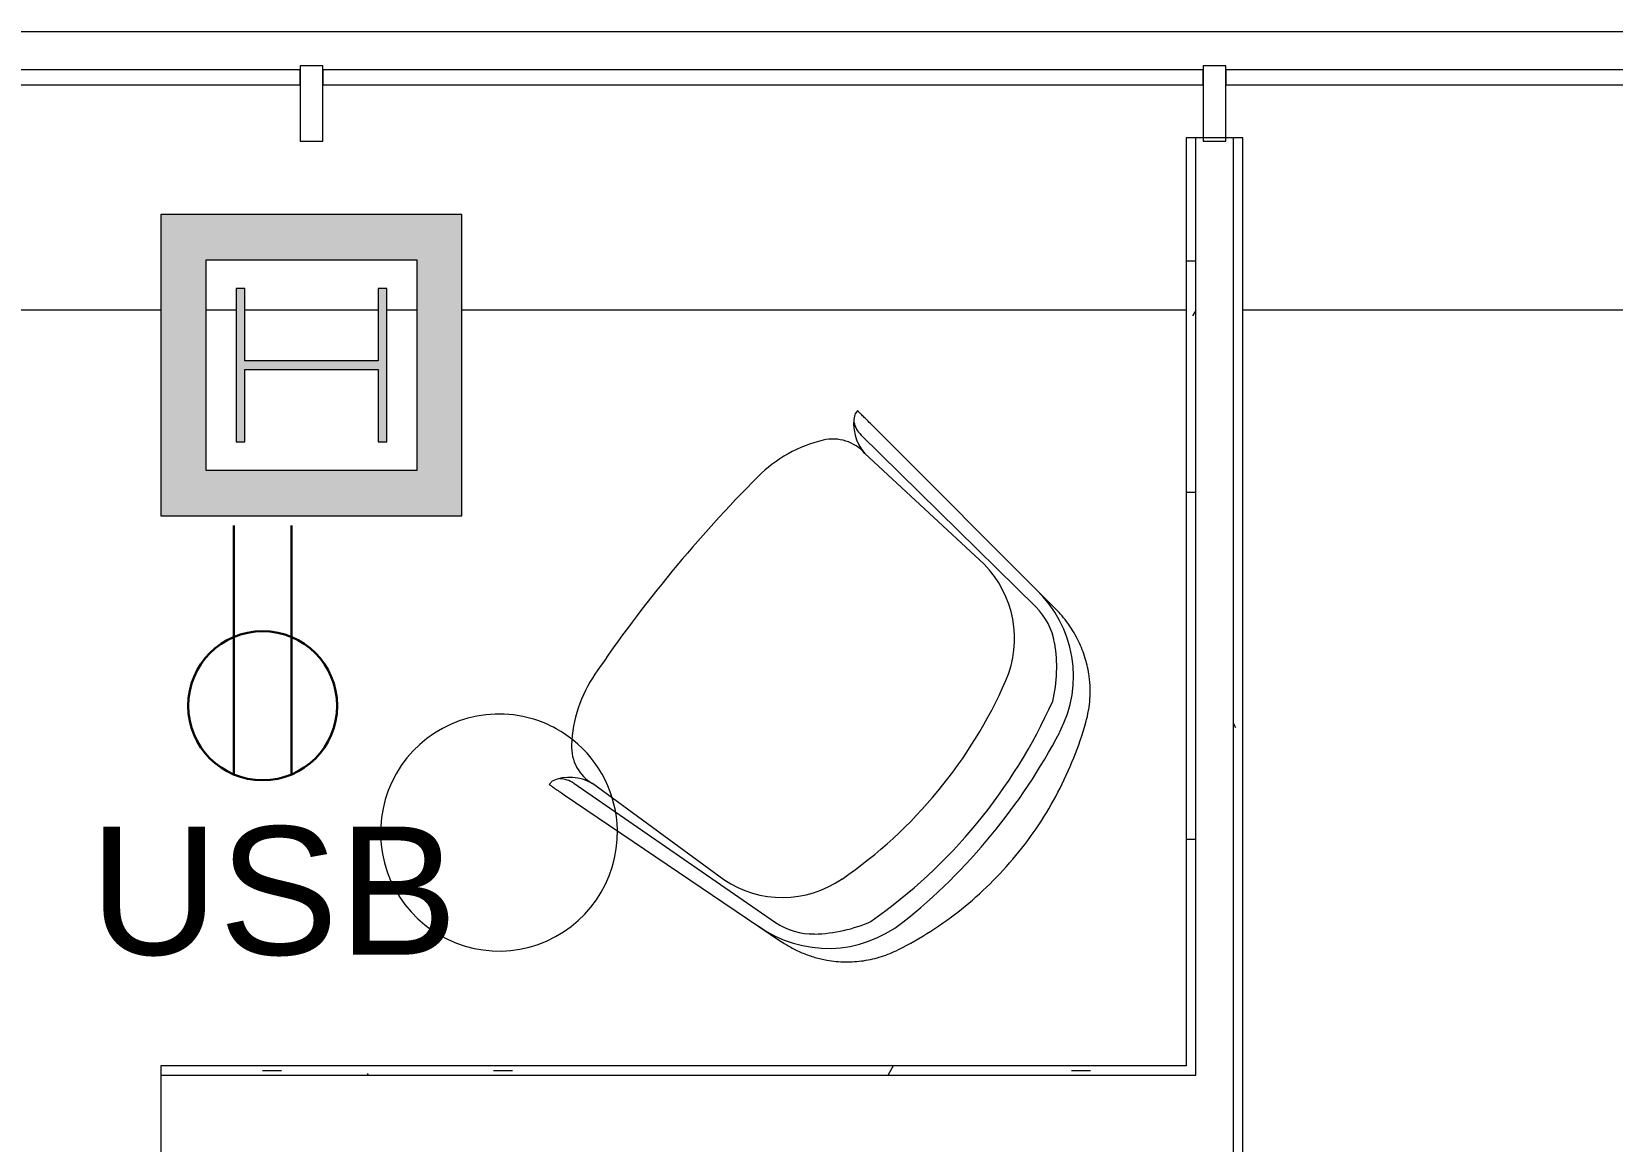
# Model space of a CAD drawing. Header units: inches. Extents: x -1180 to 2011, y -268 to 2143.
# Drawn here: x 284.2 to 389.2, y 2068.9 to 2142.6 of the extents above; entities that cross this region are included whole.
import ezdxf

# ---------------------------------------------------------------- set-up
doc = ezdxf.new("R2010")
doc.units = ezdxf.units.IN
doc.header["$MEASUREMENT"] = 0
for name, color, linetype, lineweight in [('A-ANNO-NOTE', 131, 'Continuous', 13), ('A-GLAZ-CURT', 52, 'Continuous', 9), ('A-GLAZ-CWMG', 51, 'Continuous', 13), ('A-WALL', 113, 'Continuous', 13), ('A-WALL-PATT', 111, 'Continuous', 13), ('I-FURN', 30, 'Continuous', 9), ('I-WALL', 2, 'Continuous', 13), ('S-COLS', 52, 'Continuous', 13)]:
    doc.layers.add(name, color=color, linetype=linetype, lineweight=lineweight)
doc.styles.add('Swis721 Lt BT', font='swissl.ttf', dxfattribs={"height": 8.514638})
pattern_1 = [(0, (0, 0), (30.72, 7.68), [1.267, -21.773, 1.267, -21.773, -122.88]), (0, (0, 0), (30.72, 7.68), [-46.08, 1.267, -44.813, 1.267, -21.773, -53.76]), (0, (0, 0), (30.72, 7.68), [-115.2, 1.267, -14.093, 1.267, -37.133]), (120, (11.52, 3.84), (-22.011075, 22.7643), [1.267, -21.773, 1.267, -21.773, -122.88]), (120, (11.52, 3.84), (-22.011075, 22.7643), [-46.08, 1.267, -44.813, 1.267, -21.773, -53.76]), (120, (11.52, 3.84), (-22.011075, 22.7643), [-115.2, 1.267, -14.093, 1.267, -37.133]), (240, (15.36, 19.2), (-8.708925, -30.4443), [1.267, -21.773, 1.267, -21.773, -122.88]), (240, (15.36, 19.2), (-8.708925, -30.4443), [-46.08, 1.267, -44.813, 1.267, -21.773, -53.76]), (240, (15.36, 19.2), (-8.708925, -30.4443), [-115.2, 1.267, -14.093, 1.267, -37.133])]

# ---------------------------------------------------------------- blocks, each defined once
blk = doc.blocks.new('HP-Bearing Pile-Column - HP10X57-5580024-6TH FLOOR POWER _ SIGNAL')
at = {"layer": 'S-COLS', "lineweight": 9}
blk.add_hatch(color=7, dxfattribs=at).paths.add_polyline_path([(-5.1, 5), (-5.1, 4.435), (-0.2825, 4.435), (-0.2825, -4.435), (-5.1, -4.435), (-5.1, -5), (5.1, -5), (5.1, -4.435), (0.2825, -4.435), (0.2825, 4.435), (5.1, 4.435), (5.1, 5), (-4.9623, 5)], flags=0)
at = {"layer": 'S-COLS', "color": 8, "lineweight": 20}
for p, q in [((5.1, 5), (-5.1, 5)), ((-5.1, 5), (-5.1, 4.435)), ((-5.1, 4.435), (-0.2825, 4.435)), ((-0.2825, 4.435), (-0.2825, -4.435)), ((0.2825, -4.435), (0.2825, 4.435)), ((0.2825, 4.435), (5.1, 4.435)), ((5.1, 4.435), (5.1, 5)), ((-0.2825, -4.435), (-5.1, -4.435)), ((-5.1, -4.435), (-5.1, -5)), ((-5.1, -5), (5.1, -5)), ((5.1, -4.435), (0.2825, -4.435)), ((5.1, -5), (5.1, -4.435))]:
    blk.add_line(p, q, dxfattribs=at)
blk = doc.blocks.new('System Panel - Glazed-4980343-6TH FLOOR POWER _ SIGNAL')
at = {"layer": 'A-GLAZ-CURT', "lineweight": 13}
for p, q in [((29.34, 1.75), (-29.34, 1.75)), ((-29.34, 1.75), (-29.34, 0.75)), ((29.34, 0.75), (29.34, 1.75)), ((-29.34, 0.75), (29.34, 0.75))]:
    blk.add_line(p, q, dxfattribs=at)
blk = doc.blocks.new('System Panel - Glazed-4980337-6TH FLOOR POWER _ SIGNAL')
at = {"layer": 'A-GLAZ-CURT', "lineweight": 13}
for p, q in [((29.25, 1.75), (-29.25, 1.75)), ((-29.25, 1.75), (-29.25, 0.75)), ((29.25, 0.75), (29.25, 1.75)), ((-29.25, 0.75), (29.25, 0.75))]:
    blk.add_line(p, q, dxfattribs=at)
blk = doc.blocks.new('Rectangular Mullion - 1_5_ x 2_5_ rectangular-4980335-6TH FLOOR POWER _ SIGNAL')
at = {"layer": 'A-GLAZ-CWMG', "lineweight": 20}
for p, q in [((-0.75, 3), (0.75, 3)), ((-0.75, -2), (-0.75, 3)), ((0.75, 3), (0.75, -2)), ((0.75, -2), (-0.75, -2))]:
    blk.add_line(p, q, dxfattribs=at)
blk = doc.blocks.new('Seating-Lounge-Teknion-STRA_Cover-R2013 - 4 - Leg-5011167-6TH FLOOR POWER _ SIGNAL')
at = {"layer": 'I-FURN'}
for p, q in [((-14.32, 7.77), (-15.98, -9.58)), ((15.98, -9.57), (14.32, 7.77)), ((-13.58, 6.65), (-14.99, -9.57)), ((14.99, -9.57), (13.58, 6.65)), ((-13.58, 2.2), (-14.22, -8.6)), ((13.58, 2.2), (14.22, -8.6)), ((-16.09, -10.77), (-15.79, -10.77)), ((15.79, -10.77), (16.09, -10.77))]:
    blk.add_line(p, q, dxfattribs=at)
for centre, radius, start, end in [((0, -25.95), 39.97, 78.1766, 101.8234), ((-6.56, 5.38), 7.95, 101.8234, 176.1766), ((0, -22.91), 35.69, 74.6197, 105.3803), ((6.56, 5.38), 7.95, 3.8234, 78.1766), ((-5.03, 2.62), 9.94, 116.5261, 138.9739), ((5.03, 2.62), 9.94, 41.0261, 63.4739), ((-9.23, 6.27), 4.37, 138.9739, 175.0261), ((9.23, 6.27), 4.37, 4.9739, 41.0261), ((-17.12, -8.15), 2.94, 296.9781, 351.0761), ((-11.42, -9.04), 2.83, 171.0761, 232.9239), ((11.42, -9.04), 2.83, 307.0761, 8.9239), ((17.12, -8.15), 2.94, 188.9239, 243.0219), ((-16.74, -9.42), 1.75, 322.5749, 355.0261), ((16.74, -9.42), 1.75, 184.9739, 217.4251), ((-7.67, -4.08), 9.05, 232.9239, 264.6771), ((7.67, -4.08), 9.05, 275.3229, 307.0761), ((0, 78.26), 91.75, 264.6771, 275.3229)]:
    blk.add_arc(centre, radius, start, end, dxfattribs=at)
for centre, major_axis, start_param, end_param in [((0, -21.44), (30.94, 0), 1.290864, 1.850729), ((-6.61, 1.51), (7, 0), 1.850729, 3.043406), ((6.61, 1.51), (7, 0), 0.098186, 1.290864)]:
    blk.add_ellipse(centre, major_axis=major_axis, ratio=0.997564, start_param=start_param, end_param=end_param, dxfattribs=at)
for points in [[(-2.55, 16.01), (-3.39, 15.92), (-5.04, 15.66), (-7.47, 15.02), (-9.02, 14.43), (-9.78, 14.1)], [(2.55, 16.01), (1.7, 16.1), (0, 16.18), (-1.7, 16.1), (-2.55, 16.01)], [(9.78, 14.1), (9.02, 14.43), (7.47, 15.02), (5.04, 15.66), (3.39, 15.92), (2.55, 16.01)]]:
    blk.add_open_spline(points, degree=3, dxfattribs=at)
for points, knots in [([(-9.78, 14.1), (-10.03, 13.99), (-10.52, 13.74), (-11.08, 13.38), (-11.51, 13.05), (-11.82, 12.79), (-12.11, 12.5), (-12.44, 12.16), (-12.78, 11.74), (-13.13, 11.23), (-13.44, 10.71), (-13.71, 10.15), (-13.93, 9.57), (-14.17, 8.79), (-14.28, 8.18), (-14.32, 7.77)], [0, 0, 0, 0, 0.1, 0.2, 0.25, 0.3, 0.35, 0.4, 0.475, 0.55, 0.625, 0.7, 0.775, 0.85, 1, 1, 1, 1]), ([(14.32, 7.77), (14.29, 8.04), (14.21, 8.59), (14.04, 9.25), (13.86, 9.77), (13.71, 10.15), (13.53, 10.52), (13.31, 10.94), (13.02, 11.41), (12.66, 11.9), (12.26, 12.36), (11.82, 12.79), (11.35, 13.18), (10.69, 13.65), (10.16, 13.93), (9.78, 14.1)], [0, 0, 0, 0, 0.1, 0.2, 0.25, 0.3, 0.35, 0.4, 0.475, 0.55, 0.625, 0.7, 0.775, 0.85, 1, 1, 1, 1]), ([(-15.98, -9.58), (-16.01, -9.86), (-16.04, -10.24), (-16.07, -10.54), (-16.08, -10.66), (-16.09, -10.73), (-16.09, -10.76), (-16.09, -10.77), (-16.09, -10.77)], [0, 0, 0, 0, 0.4, 0.6, 0.7, 0.8, 0.9, 1, 1, 1, 1]), ([(16.09, -10.77), (16.09, -10.77), (16.09, -10.76), (16.09, -10.73), (16.08, -10.66), (16.07, -10.57), (16.06, -10.45), (16.05, -10.27), (16.02, -9.98), (15.99, -9.72), (15.98, -9.57)], [0, 0, 0, 0, 0.1, 0.2, 0.3, 0.4, 0.5, 0.6, 0.8, 1, 1, 1, 1])]:
    blk.add_open_spline(points, degree=3, knots=knots, dxfattribs=at)
blk = doc.blocks.new('Steelcase Coalesse - Await - Table - Freestanding - 25__ H-V135-6TH FLOOR POWER _ SIGNAL')
at = {"layer": 'I-FURN'}
for start, end in [(73.7253, 1.2419), (51.4777, 73.7253), (1.2419, 51.4777)]:
    blk.add_arc((-16.39, 6.49), 7.87, start, end, dxfattribs=at)

msp = doc.modelspace()

# ---------------------------------------------------------------- hatches: boundary and pattern name
at = {"layer": 'A-WALL-PATT', "lineweight": 9}
h = msp.add_hatch(dxfattribs=at)
h.set_pattern_fill('FP_1', color=256, style=0, pattern_type=2)
h.set_pattern_definition(pattern_1)
h.paths.add_polyline_path([(361.55, 1880.55), (361.55, 1892.3), (360.92, 1892.3), (360.92, 1880.55)], flags=0)
h.paths.add_polyline_path([(361.55, 1894.8), (361.55, 1978.05), (360.92, 1978.05), (360.92, 1894.8), (360.99, 1894.8)], flags=0)
h.paths.add_polyline_path([(361.55, 1984.05), (361.55, 2067.3), (360.92, 2067.3), (360.92, 1984.05), (361.39, 1984.05)], flags=0)
h.paths.add_polyline_path([(361.55, 2073.3), (361.55, 2135.55), (360.92, 2135.55), (360.92, 2073.3)], flags=0)
h = msp.add_hatch(dxfattribs=at)
h.set_pattern_fill('FP_1', color=256, style=0, pattern_type=2)
h.set_pattern_definition(pattern_1)
h.paths.add_polyline_path([(364.67, 1881.17), (364.67, 2135.55), (364.05, 2135.55), (364.05, 1881.17)], flags=0)
for points in [[(295.8, 2110.46), (295.8, 2130.46), (292.8, 2130.46), (292.8, 2110.46)], [(303.55, 2127.46), (312.8, 2127.46), (312.8, 2130.46), (295.8, 2130.46), (295.8, 2127.46), (302.05, 2127.46)], [(312.8, 2110.46), (312.8, 2127.46), (309.8, 2127.46), (309.8, 2110.46)], [(295.8, 2110.46), (309.8, 2110.46), (309.8, 2113.46), (295.8, 2113.46)]]:
    msp.add_hatch(color=7, dxfattribs=at).paths.add_polyline_path(points, flags=0)
h = msp.add_hatch(dxfattribs=at)
h.set_pattern_fill('FP_1', color=256, style=0, pattern_type=2)
h.set_pattern_definition(pattern_1)
h.paths.add_polyline_path([(292.8, 2073.3), (360.92, 2073.3), (360.92, 2073.92), (292.8, 2073.92)], flags=0)

# ---------------------------------------------------------------- linework, layer by layer
at = {"layer": 'A-ANNO-NOTE', "lineweight": 30}
for p, q in [((297.64, 2109.81), (297.64, 2093.28)), ((301.47, 2109.81), (301.47, 2093.28))]:
    msp.add_line(p, q, dxfattribs=at)
msp.add_circle((299.56, 2097.84), 4.95, dxfattribs=at)
at = {"layer": 'A-WALL', "lineweight": 9}
for p, q in [((-957.72, 2142.61), (1201.64, 2142.61)), ((292.8, 2124.11), (-47.38, 2124.11)), ((297.8, 2124.11), (295.8, 2124.11)), ((307.23, 2124.11), (298.36, 2124.11)), ((309.8, 2124.11), (307.8, 2124.11)), ((360.92, 2124.11), (312.8, 2124.11)), ((540.92, 2124.11), (364.67, 2124.11))]:
    msp.add_line(p, q, dxfattribs=at)
at = {"layer": 'A-WALL'}
for p, q in [((361.55, 2073.3), (361.55, 2135.55)), ((364.05, 1880.55), (364.05, 2135.55)), ((292.8, 2073.3), (361.55, 2073.3))]:
    msp.add_line(p, q, dxfattribs=at)
at = {"layer": 'I-WALL'}
for p, q in [((360.92, 2135.55), (360.92, 2073.92)), ((364.67, 2135.55), (360.92, 2135.55)), ((364.67, 1881.17), (364.67, 2135.55)), ((360.92, 2073.92), (292.8, 2073.92)), ((292.8, 2073.92), (292.8, 2066.67))]:
    msp.add_line(p, q, dxfattribs=at)
at = {"layer": 'I-WALL', "color": 8, "lineweight": 20}
for p, q in [((292.8, 2130.46), (292.8, 2110.46)), ((312.8, 2130.46), (292.8, 2130.46)), ((312.8, 2110.46), (312.8, 2130.46)), ((295.8, 2113.46), (295.8, 2127.46)), ((295.8, 2127.46), (309.8, 2127.46)), ((309.8, 2127.46), (309.8, 2113.46)), ((309.8, 2113.46), (295.8, 2113.46)), ((292.8, 2110.46), (312.8, 2110.46))]:
    msp.add_line(p, q, dxfattribs=at)

# ---------------------------------------------------------------- block references
at = {"layer": 'A-GLAZ-CURT'}
for name, p in [('System Panel - Glazed-4980343-6TH FLOOR POWER _ SIGNAL', (272.71, 2138.33)), ('System Panel - Glazed-4980337-6TH FLOOR POWER _ SIGNAL', (332.8, 2138.33)), ('System Panel - Glazed-4980337-6TH FLOOR POWER _ SIGNAL', (392.8, 2138.33))]:
    msp.add_blockref(name, p, dxfattribs=at)
at = {"layer": 'A-GLAZ-CWMG', "lineweight": 9, "extrusion": (0, 0, -1), "rotation": 180}
for p in [(-302.8, 2138.33), (-362.8, 2138.33)]:
    msp.add_blockref('Rectangular Mullion - 1_5_ x 2_5_ rectangular-4980335-6TH FLOOR POWER _ SIGNAL', p, dxfattribs=at)
at = {"layer": 'I-FURN', "rotation": 230.4611068361826}
msp.add_blockref('Seating-Lounge-Teknion-STRA_Cover-R2013 - 4 - Leg-5011167-6TH FLOOR POWER _ SIGNAL', (337.15, 2098.16), dxfattribs=at)
at = {"layer": 'I-FURN'}
msp.add_blockref('Steelcase Coalesse - Await - Table - Freestanding - 25__ H-V135-6TH FLOOR POWER _ SIGNAL', (331.65, 2082.93), dxfattribs=at)
at = {"layer": 'S-COLS', "lineweight": 9, "rotation": 89.99999999999991}
msp.add_blockref('HP-Bearing Pile-Column - HP10X57-5580024-6TH FLOOR POWER _ SIGNAL', (302.8, 2120.46), dxfattribs=at)

# ---------------------------------------------------------------- texts
at = {"layer": 'A-ANNO-NOTE', "lineweight": 9, "insert": (300.29, 2089.82), "char_height": 8.515, "width": 27.648, "attachment_point": 2, "line_spacing_factor": 1.00667, "style": 'Swis721 Lt BT'}
msp.add_mtext('USB', dxfattribs=at)

doc.saveas('drawing.dxf')
